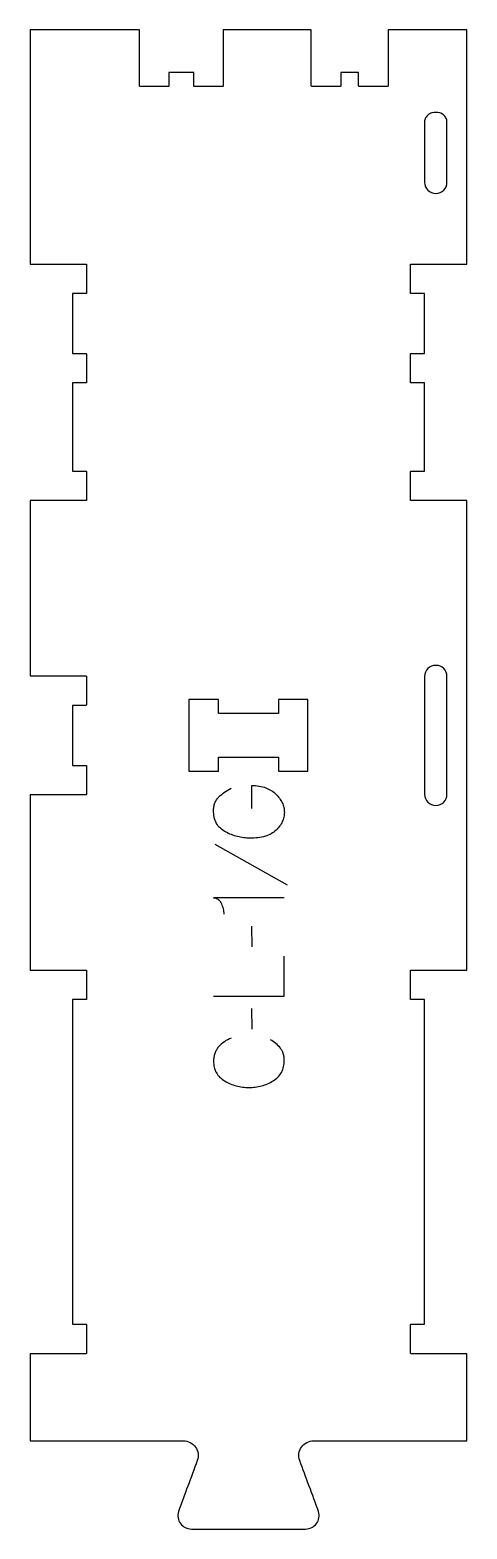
# Model space of a CAD drawing. Extents: x 0 to 186, y 0 to 637.
import ezdxf

# ---------------------------------------------------------------- set-up
doc = ezdxf.new("R2010")
doc.units = 0
for name, color, linetype in [('1_ANYTOOL_1MMDEEP_LABELS_S', 2, 'CONTINUOUS'), ('3_ANYTOOL_CUTTHROUGH_INSID', 4, 'CONTINUOUS'), ('4_ANYTOOL_CUTTHROUGH_OUTSI', 5, 'CONTINUOUS')]:
    doc.layers.add(name, color=color, linetype=linetype)

msp = doc.modelspace()

# ---------------------------------------------------------------- linework, layer by layer
at = {"layer": '1_ANYTOOL_1MMDEEP_LABELS_S'}
for p, q in [((78.396365, 290.981892), (109.167793, 273.796178)), ((94.039222, 256.139035), (94.124936, 247.35332)), ((94.039222, 221.25332), (94.124936, 212.467606))]:
    msp.add_line(p, q, dxfattribs=at)
for points in [[(94.124936, 306.196178), (94.167793, 315.967606, -0.031732), (97.175195, 315.699495, -0.048764), (100.092793, 314.955106, -0.050291), (102.403301, 313.845393, -0.060119), (104.41065, 312.260463, -0.036578), (105.897067, 310.528444, -0.050793), (107.057079, 308.569392, -0.051881), (107.724824, 306.616375, -0.053919), (107.967793, 304.567606, -0.055881), (107.760849, 302.532459, -0.055271), (107.11065, 300.592606, -0.05403), (105.951457, 298.66663, -0.038531), (104.453508, 296.981892, -0.067281), (102.342493, 295.434179, -0.049165), (99.921365, 294.410463, -0.047412), (96.717446, 293.737537, -0.028075), (93.439222, 293.55332, -0.03109), (90.747642, 293.720847, -0.031496), (88.09815, 294.222963, -0.031425), (85.469906, 295.073836, -0.02824), (82.96065, 296.231892, -0.064555), (80.809126, 297.760695, -0.078906), (79.183865, 299.826535, -0.076878), (78.209315, 302.450136, -0.050594), (77.924936, 305.25332, -0.039946), (78.057733, 306.912881, -0.052714), (78.492793, 308.51582, -0.053511), (79.208128, 309.899018, -0.05153), (80.196365, 311.10332, -0.040443), (82.619506, 313.143544, -0.04035), (85.339222, 314.767606)], [(107.924936, 268.267606), (77.882079, 268.267606, -0.057478), (78.975046, 268.003583, -0.075801), (79.955293, 267.464035, -0.075474), (80.739168, 266.648582, -0.055107), (81.289222, 265.65332, -0.039607), (81.988734, 263.51108, -0.05918), (82.253508, 261.281892)], [(85.424936, 208.610463, 0.059291), (82.495519, 207.074302, 0.066881), (80.046365, 204.860463, 0.04529), (79.122487, 203.543478, 0.046757), (78.455293, 202.080106, 0.04633), (78.050962, 200.440194, 0.037303), (77.924936, 198.75332, 0.054828), (78.200521, 196.24768, 0.073548), (79.09815, 193.905106, 0.073729), (80.626383, 191.935784, 0.056205), (82.617793, 190.417606, 0.033355), (85.007669, 189.196437, 0.034965), (87.541008, 188.312249, 0.034911), (90.209015, 187.782221, 0.031589), (92.924936, 187.610463, 0.032085), (95.641565, 187.784966, 0.035383), (98.308865, 188.322963, 0.035431), (100.844022, 189.221452, 0.033598), (103.232079, 190.460463, 0.058628), (105.232964, 192.022664, 0.073381), (106.751722, 194.044392, 0.072539), (107.652776, 196.490365, 0.05208), (107.924936, 199.096178, 0.033243), (107.829, 200.537552, 0.042283), (107.517793, 201.946178, 0.042766), (107.010704, 203.188874, 0.044269), (106.296365, 204.324749, 0.055485), (104.381464, 206.336544, 0.045948), (102.096365, 207.924749)]]:
    msp.add_lwpolyline(points, format="xyb", dxfattribs=at)
msp.add_lwpolyline([(77.924936, 226.396178), (107.924936, 226.396178), (107.924936, 243.496178)], dxfattribs=at)
at = {"layer": '3_ANYTOOL_CUTTHROUGH_INSID'}
for points in [[(177, 572.250179), (177, 597.990527, 0.12263), (176.587875, 599.645618, 0.106401), (175.480762, 600.959794, 0.09127), (173.956608, 601.746842, 0.148392), (170.543392, 601.746842, 0.09127), (169.019238, 600.959794, 0.106401), (167.912125, 599.645618, 0.12263), (167.5, 597.990527), (167.5, 572.250179, 1)], [(177, 362.250179, 1), (167.5, 362.250179), (167.5, 312.250179, 1), (177, 312.250179)]]:
    msp.add_lwpolyline(points, format="xyb", close=True, dxfattribs=at)
msp.add_lwpolyline([(79.955747, 346.500179), (79.955747, 352.500179), (67.455747, 352.500179), (67.455747, 322.000179), (79.955747, 322.000179), (79.955747, 328.000179), (105.455747, 328.000179), (105.455747, 322.000179), (117.955747, 322.000179), (117.955747, 352.500179), (105.455747, 352.500179), (105.455747, 346.500179)], close=True, dxfattribs=at)
at = {"layer": '4_ANYTOOL_CUTTHROUGH_OUTSI'}
msp.add_lwpolyline([(0, 637.000179), (0, 537.500179), (23.75, 537.500179, -0.414214), (24, 537.250179), (24, 525.250179, -0.414214), (23.75, 525.000179), (18, 525.000179), (18, 499.500179), (23.75, 499.500179, -0.414214), (24, 499.250179), (24, 487.250179, -0.414214), (23.75, 487.000179), (18, 487.000179), (18, 449.500179), (23.75, 449.500179, -0.414214), (24, 449.250179), (24, 437.250179, -0.414214), (23.75, 437.000179), (0, 437.000179), (0, 362.500179), (23.75, 362.500179, -0.414214), (24, 362.250179), (24, 350.250179, -0.414214), (23.75, 350.000179), (18, 350.000179), (18, 324.500179), (23.75, 324.500179, -0.414214), (24, 324.250179), (24, 312.250179, -0.414214), (23.75, 312.000179), (0, 312.000179), (0, 237.500179), (23.75, 237.500179, -0.414214), (24, 237.250179), (24, 225.250179, -0.414214), (23.75, 225.000179), (18, 225.000179), (18, 87.000179), (23.75, 87.000179, -0.414214), (24, 86.750179), (24, 74.750179, -0.414214), (23.75, 74.500179), (0, 74.500179), (0, 37.500179), (65.13736, 37.500179, -0.522094), (71.000105, 29.084372, 0.000005), (62.985106, 7.387383, 0.236338), (63.884126, 2.317649, 0.237079), (68.497309, 0), (117.003393, 0.000456, 0.237079), (121.616579, 2.318105, 0.237101), (122.510667, 7.40248, -0.000005), (114.500337, 29.084274, -0.522099), (120.363046, 37.500179), (185.5, 37.500179), (185.5, 74.500179), (161.75, 74.500179, -0.414214), (161.5, 74.750179), (161.5, 86.750179, -0.414214), (161.75, 87.000179), (167.5, 87.000179), (167.5, 225.000179), (161.75, 225.000179, -0.414214), (161.5, 225.250179), (161.5, 237.250179, -0.414214), (161.75, 237.500179), (185.5, 237.500179), (185.5, 437.000179), (161.75, 437.000179, -0.414214), (161.5, 437.250179), (161.5, 449.250179, -0.414214), (161.75, 449.500179), (167.5, 449.500179), (167.5, 487.000179), (161.75, 487.000179, -0.414214), (161.5, 487.250179), (161.5, 499.250179, -0.414214), (161.75, 499.500179), (167.5, 499.500179), (167.5, 525.000179), (161.75, 525.000179, -0.414214), (161.5, 525.250179), (161.5, 537.250179, -0.414214), (161.75, 537.500179), (185.5, 537.500179), (185.5, 637.000179), (152, 637.000179), (152, 613.250179, -0.414214), (151.75, 613.000179), (139.75, 613.000179, -0.414214), (139.5, 613.250179), (139.5, 619.000179), (131.911, 619.000179), (131.911, 613.250179, -0.414214), (131.661, 613.000179), (119.661, 613.000179, -0.414214), (119.411, 613.250179), (119.411, 637.000179), (82, 637.000179), (82, 613.250179, -0.414214), (81.75, 613.000179), (69.75, 613.000179, -0.414214), (69.5, 613.250179), (69.5, 619.000179), (59, 619.000179), (59, 613.250179, -0.414214), (58.75, 613.000179), (46.75, 613.000179, -0.414214), (46.5, 613.250179), (46.5, 637.000179)], format="xyb", close=True, dxfattribs=at)

doc.saveas('drawing.dxf')
